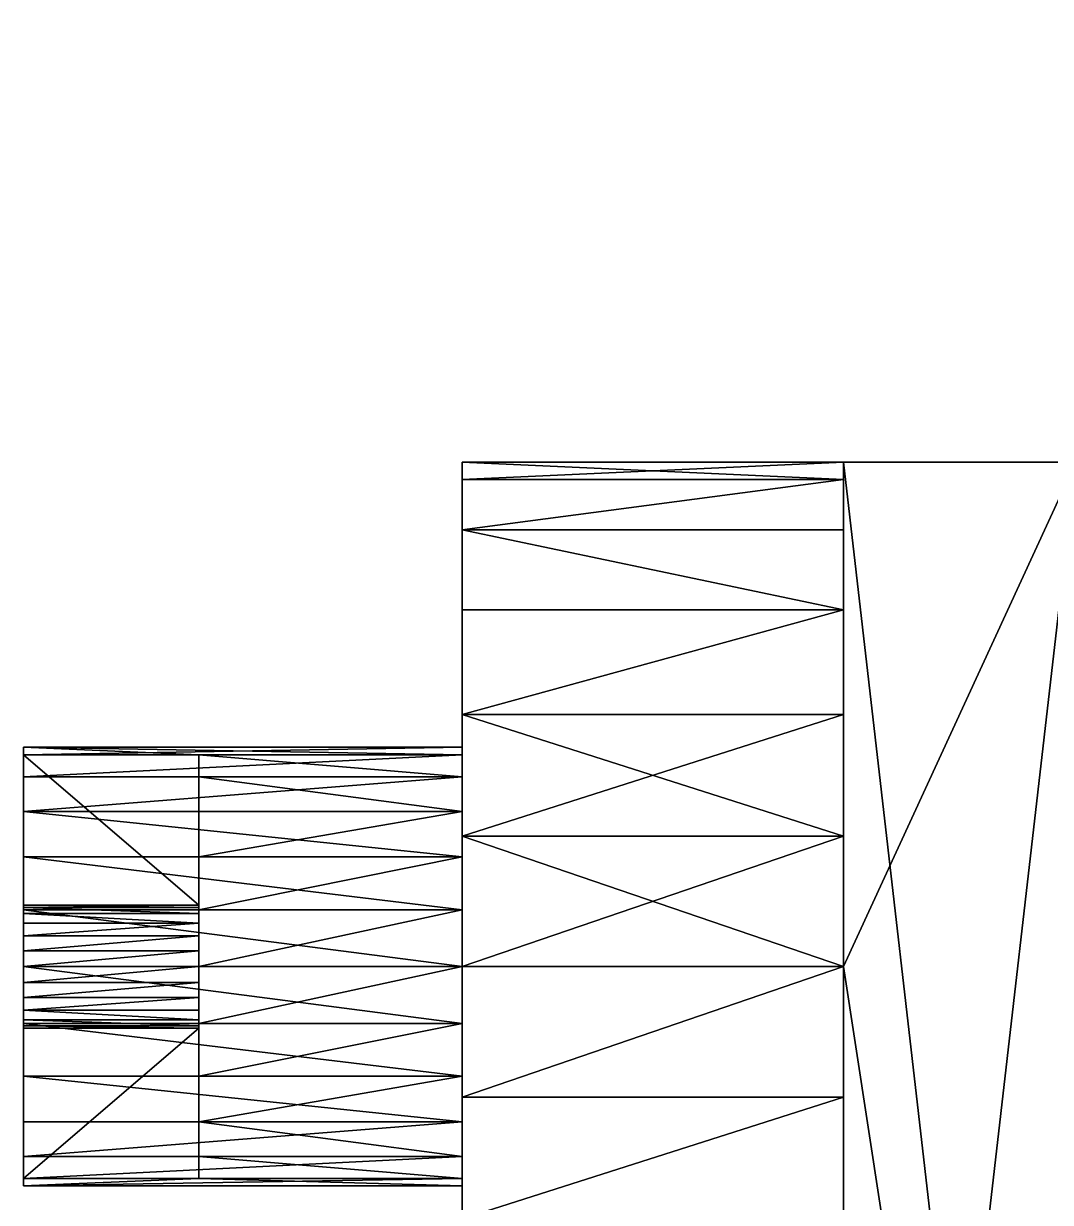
# Model space of a CAD drawing. Extents: x -57 to 38, y -43 to 121.
# Drawn here: x -9.85 to 1.86, y 106.09 to 119.52 of the extents above; entities that cross this region are included whole.
import ezdxf

# ---------------------------------------------------------------- set-up
doc = ezdxf.new("R2010")
doc.units = 0
doc.header["$LTSCALE"] = 25.4
doc.layers.get('0').update_dxf_attribs({"color": 13, "linetype": 'CONTINUOUS'})

# ---------------------------------------------------------------- blocks, each defined once
blk = doc.blocks.new('GROUP_30')
at = {"color": 0}
for p, q in [((2.5, 5, 5), (3.147, 4.915, 5)), ((2.5, 5), (2.5, 5, 5)), ((2.5, 5), (2.5, 5, 5)), ((2.5, 5, 5), (3.147, 4.915, 5)), ((1.853, 4.915), (1.853, 4.915, 5)), ((1.853, 4.915), (1.853, 4.915, 5)), ((3.147, 4.915, 5), (18.5, 3.2, 5)), ((3.147, 4.915, 3), (18.5, 3.2, 3)), ((3.147, 4.915, 3), (3.147, 4.915, 5)), ((3.147, 4.915, 3), (18.5, 3.2, 3)), ((3.147, 4.915, 3), (3.75, 4.665, 3)), ((3.147, 4.915, 5), (18.5, 3.2, 5)), ((3.147, 4.915, 3), (3.147, 4.915, 5)), ((3.147, 4.915), (3.147, 4.915, 3)), ((3.147, 4.915), (3.147, 4.915, 3)), ((3.147, 4.915, 3), (3.75, 4.665, 3)), ((1.25, 4.665), (1.25, 4.665, 5)), ((1.25, 4.665), (1.25, 4.665, 5)), ((3.75, 4.665, 3), (4.268, 4.268, 3)), ((3.75, 4.665), (3.75, 4.665, 3)), ((3.75, 4.665), (3.75, 4.665, 3)), ((3.75, 4.665, 3), (4.268, 4.268, 3)), ((0.732, 4.268), (0.732, 4.268, 5)), ((0.732, 4.268), (0.732, 4.268, 5)), ((4.268, 4.268, 3.5), (4.268, 4.268, 3)), ((4.268, 4.268, 5), (4.268, 4.268, 3.5)), ((4.268, 4.268), (4.268, 4.268, 3)), ((4.268, 4.268), (4.268, 4.268, 3)), ((0.335, 3.75), (0.335, 3.75, 5)), ((0.335, 3.75), (0.335, 3.75, 5)), ((4.665, 3.75), (4.665, 3.75, 3)), ((4.665, 3.75), (4.665, 3.75, 3)), ((0.085, 3.147), (0.085, 3.147, 5)), ((0.085, 3.147), (0.085, 3.147, 5)), ((4.915, 3.147), (4.915, 3.147, 3)), ((4.915, 3.147), (4.915, 3.147, 3)), ((18.5, 3.2, 5), (18.5, 3.2, 3)), ((18.5, 3.2, 5), (18.5, 3.2, 3)), ((18.681, 3.176, 5), (18.681, 3.176, 3)), ((18.681, 3.176, 5), (18.681, 3.176, 3)), ((18.85, 3.106, 5), (18.85, 3.106, 3)), ((18.85, 3.106, 5), (18.85, 3.106, 3)), ((18.995, 2.995, 5), (18.995, 2.995, 3)), ((18.995, 2.995, 5), (18.995, 2.995, 3)), ((19.106, 2.85, 5), (19.106, 2.85, 3)), ((19.106, 2.85, 5), (19.106, 2.85, 3)), ((17.814, 2.607, 3), (17.814, 2.393, 3)), ((18.5, 2.5, 3), (17.814, 2.607, 3)), ((18.5, 2.5, 3), (17.814, 2.607, 3)), ((17.814, 2.607, 3), (17.814, 2.393, 3)), ((19.176, 2.681, 5), (19.176, 2.681, 3)), ((19.176, 2.681, 5), (19.176, 2.681, 3)), ((0, 2.5), (0, 2.5, 5)), ((0, 2.5), (0, 2.5, 5)), ((5, 2.5, 3), (4.915, 1.853, 3)), ((5, 2.5, 3), (4.915, 1.853, 3)), ((5, 2.5), (5, 2.5, 3)), ((5, 2.5), (5, 2.5, 3)), ((17.814, 2.393, 3), (18.5, 2.5, 3)), ((17.814, 2.393, 3), (18.5, 2.5, 3)), ((19.2, 2.5, 5), (19.2, 2.5, 3)), ((19.2, 2.5, 5), (19.2, 2.5, 3)), ((17.894, 2.15, 3), (17.814, 2.393, 3)), ((17.894, 2.15, 3), (17.814, 2.393, 3)), ((19.176, 2.319, 5), (19.176, 2.319, 3)), ((19.176, 2.319, 5), (19.176, 2.319, 3)), ((18.15, 1.894, 3), (17.894, 2.15, 3)), ((18.15, 1.894, 3), (17.894, 2.15, 3)), ((19.106, 2.15, 5), (19.106, 2.15, 3)), ((19.106, 2.15, 5), (19.106, 2.15, 3)), ((18.5, 1.8, 3), (18.15, 1.894, 3)), ((18.5, 1.8, 3), (18.15, 1.894, 3)), ((18.85, 1.894, 5), (18.85, 1.894, 3)), ((18.85, 1.894, 5), (18.85, 1.894, 3)), ((18.995, 2.005, 5), (18.995, 2.005, 3)), ((18.995, 2.005, 5), (18.995, 2.005, 3)), ((0.085, 1.853), (0.085, 1.853, 5)), ((0.085, 1.853), (0.085, 1.853, 5)), ((3.147, 0.085, 5), (18.5, 1.8, 5)), ((3.147, 0.085, 3), (18.5, 1.8, 3)), ((3.147, 0.085, 3), (18.5, 1.8, 3)), ((3.147, 0.085, 5), (18.5, 1.8, 5)), ((4.915, 1.853, 3), (4.665, 1.25, 3)), ((4.915, 1.853, 3), (4.665, 1.25, 3)), ((4.915, 1.853), (4.915, 1.853, 3)), ((4.915, 1.853), (4.915, 1.853, 3)), ((18.5, 1.8, 5), (18.5, 1.8, 3)), ((18.5, 1.8, 5), (18.5, 1.8, 3)), ((18.681, 1.824, 5), (18.681, 1.824, 3)), ((18.681, 1.824, 5), (18.681, 1.824, 3)), ((0.335, 1.25), (0.335, 1.25, 5)), ((0.335, 1.25), (0.335, 1.25, 5)), ((4.665, 1.25, 3), (4.268, 0.732, 3)), ((4.665, 1.25, 3), (4.268, 0.732, 3)), ((4.665, 1.25), (4.665, 1.25, 3)), ((4.665, 1.25), (4.665, 1.25, 3)), ((0.732, 0.732), (0.732, 0.732, 5)), ((0.732, 0.732), (0.732, 0.732, 5)), ((4.268, 0.732, 3), (3.75, 0.335, 3)), ((4.268, 0.732, 3), (3.75, 0.335, 3)), ((4.268, 0.732), (4.268, 0.732, 3)), ((4.268, 0.732), (4.268, 0.732, 3)), ((1.25, 0.335), (1.25, 0.335, 5)), ((1.25, 0.335), (1.25, 0.335, 5)), ((3.75, 0.335, 3), (3.147, 0.085, 3)), ((3.75, 0.335, 3), (3.147, 0.085, 3)), ((3.75, 0.335), (3.75, 0.335, 3)), ((3.75, 0.335), (3.75, 0.335, 3)), ((1.853, 0.085), (1.853, 0.085, 5)), ((1.853, 0.085), (1.853, 0.085, 5)), ((2.5, 0, 5), (3.147, 0.085, 5)), ((2.5, 0, 5), (3.147, 0.085, 5)), ((2.5, 0), (2.5, 0, 5)), ((2.5, 0), (2.5, 0, 5)), ((3.147, 0.085, 3), (3.147, 0.085, 5)), ((3.147, 0.085), (3.147, 0.085, 3)), ((3.147, 0.085), (3.147, 0.085, 3)), ((3.147, 0.085, 3), (3.147, 0.085, 5))]:
    blk.add_line(p, q, dxfattribs=at)
at = {"color": 0, "extrusion": (-3.53067e-31, 0, -1)}
blk.add_circle((-2.5, 2.5), 2.5, dxfattribs=at)
blk.add_circle((-2.5, 2.5), 2.5, dxfattribs=at)
blk.add_circle((-2.5, 2.5), 2.5, dxfattribs=at)
blk.add_circle((-2.5, 2.5), 2.5, dxfattribs=at)
blk.add_circle((-2.5, 2.5), 2.5, dxfattribs=at)
blk.add_circle((-2.5, 2.5), 2.5, dxfattribs=at)
blk.add_circle((-2.5, 2.5), 2.5, dxfattribs=at)
blk.add_circle((-2.5, 2.5), 2.5, dxfattribs=at)
blk.add_circle((-2.5, 2.5), 2.5, dxfattribs=at)
blk.add_circle((-2.5, 2.5), 2.5, dxfattribs=at)
blk.add_circle((-2.5, 2.5), 2.5, dxfattribs=at)
blk.add_circle((-2.5, 2.5), 2.5, dxfattribs=at)
blk.add_circle((-2.5, 2.5), 2.5, dxfattribs=at)
blk.add_circle((-2.5, 2.5), 2.5, dxfattribs=at)
blk.add_circle((-2.5, 2.5), 2.5, dxfattribs=at)
blk.add_circle((-2.5, 2.5), 2.5, dxfattribs=at)
blk.add_circle((-2.5, 2.5), 2.5, dxfattribs=at)
blk.add_circle((-2.5, 2.5), 2.5, dxfattribs=at)
blk.add_circle((-2.5, 2.5), 2.5, dxfattribs=at)
blk.add_circle((-2.5, 2.5), 2.5, dxfattribs=at)
blk.add_circle((-2.5, 2.5), 2.5, dxfattribs=at)
blk.add_circle((-2.5, 2.5), 2.5, dxfattribs=at)
blk.add_circle((-2.5, 2.5), 2.5, dxfattribs=at)
blk.add_circle((-2.5, 2.5), 2.5, dxfattribs=at)
for centre, radius, start, end in [((-2.5, 2.5, -5), 2.5, 270, 90), ((-2.5, 2.5, -5), 2.5, 270, 90), ((-2.5, 2.5, -5), 2.5, 270, 90), ((-2.5, 2.5, -5), 2.5, 270, 90), ((-2.5, 2.5, -5), 2.5, 270, 90), ((-2.5, 2.5, -5), 2.5, 270, 90), ((-2.5, 2.5, -5), 2.5, 270, 90), ((-2.5, 2.5, -5), 2.5, 270, 90), ((-2.5, 2.5, -5), 2.5, 270, 90), ((-2.5, 2.5, -5), 2.5, 270, 90), ((-2.5, 2.5, -5), 2.5, 270, 90), ((-2.5, 2.5, -5), 2.5, 270, 90), ((-18.5, 2.5, -5), 0.7, 90, 270), ((-18.5, 2.5, -3), 0.7, 90, 270), ((-18.5, 2.5, -5), 0.7, 90, 270), ((-18.5, 2.5, -3), 0.7, 90, 270), ((-18.5, 2.5, -5), 0.7, 90, 270), ((-18.5, 2.5, -3), 0.7, 90, 270), ((-18.5, 2.5, -5), 0.7, 90, 270), ((-18.5, 2.5, -3), 0.7, 90, 270), ((-18.5, 2.5, -5), 0.7, 90, 270), ((-18.5, 2.5, -3), 0.7, 90, 270), ((-18.5, 2.5, -5), 0.7, 90, 270), ((-18.5, 2.5, -3), 0.7, 90, 270), ((-18.5, 2.5, -3), 0.7, 90, 270), ((-18.5, 2.5, -5), 0.7, 90, 270), ((-18.5, 2.5, -3), 0.7, 90, 270), ((-18.5, 2.5, -5), 0.7, 90, 270), ((-18.5, 2.5, -3), 0.7, 90, 270), ((-18.5, 2.5, -5), 0.7, 90, 270), ((-18.5, 2.5, -3), 0.7, 90, 270), ((-18.5, 2.5, -5), 0.7, 90, 270), ((-18.5, 2.5, -3), 0.7, 90, 270), ((-18.5, 2.5, -5), 0.7, 90, 270), ((-18.5, 2.5, -3), 0.7, 90, 270), ((-18.5, 2.5, -5), 0.7, 90, 270), ((-18.5, 2.5, -3), 0.7, 90, 270)]:
    blk.add_arc(centre, radius, start, end, dxfattribs=at)
at = {"color": 7, "extrusion": (-3.53067e-31, 0, -1)}
for centre, radius, start, end in [((-2.5, 2.5, -5), 2.5, 270, 90), ((-18.5, 2.5, -5), 0.7, 90, 270)]:
    blk.add_arc(centre, radius, start, end, dxfattribs=at)
at = {"color": 0, "extrusion": (-5.33998e-30, 5.33998e-30, -1)}
blk.add_arc((-2.5, 2.5, -3), 2.5, 135, 180, dxfattribs=at)
blk.add_arc((-2.5, 2.5, -3), 2.5, 135, 180, dxfattribs=at)
blk.add_arc((-2.5, 2.5, -3), 2.5, 135, 180, dxfattribs=at)
blk.add_arc((-2.5, 2.5, -3), 2.5, 135, 180, dxfattribs=at)
at = {"color": 7}
mesh = blk.add_polyface(dxfattribs=at)
corners = [(0.085, 1.853, 5), (0.085, 3.147, 5), (0, 2.5, 5), (0.335, 1.25, 5), (0.335, 3.75, 5), (0.732, 0.732, 5), (0.732, 4.268, 5), (1.25, 0.335, 5), (1.25, 4.665, 5), (1.853, 0.085, 5), (1.853, 4.915, 5), (2.5, 5, 5), (2.5, 0, 5), (3.147, 0.085, 5), (3.147, 4.915, 5), (18.5, 1.8, 5), (18.5, 3.2, 5), (18.681, 1.824, 5), (18.681, 3.176, 5), (18.85, 1.894, 5), (18.85, 3.106, 5), (18.995, 2.995, 5), (18.995, 2.005, 5), (19.106, 2.15, 5), (19.106, 2.85, 5), (19.176, 2.319, 5), (19.176, 2.681, 5), (19.2, 2.5, 5)]
mesh.append_faces([[corners[k] for k in face] for face in [(0, 1, 2), (26, 25, 27)]], dxfattribs={"vtx0": -1, "color": 7})
mesh.append_faces([[corners[k] for k in face] for face in [(1, 3, 4), (4, 5, 6), (6, 7, 8), (8, 9, 10), (10, 9, 11), (11, 13, 14), (14, 15, 16), (16, 17, 18), (18, 19, 20), (20, 19, 21), (21, 23, 24), (24, 25, 26)]], dxfattribs={"vtx0": -1, "vtx1": -1, "color": 7})
mesh.append_faces([[corners[k] for k in face] for face in [(1, 0, 3), (4, 3, 5), (6, 5, 7), (8, 7, 9), (11, 9, 12), (11, 12, 13), (14, 13, 15), (16, 15, 17), (18, 17, 19), (21, 19, 22), (21, 22, 23), (24, 23, 25)]], dxfattribs={"vtx0": -1, "vtx2": -1, "color": 7})
at = {"color": 0}
mesh = blk.add_polyface(dxfattribs=at)
corners = [(1.853, 4.915, 5), (2.5, 5), (1.853, 4.915), (2.5, 5, 5)]
mesh.append_faces([[corners[k] for k in face] for face in [(0, 1, 2), (1, 0, 3)]], dxfattribs={"vtx0": -1, "color": 0})
mesh = blk.add_polyface(dxfattribs=at)
corners = [(2.5, 5, 5), (3.147, 4.915), (2.5, 5), (3.147, 4.915, 3), (3.147, 4.915, 5)]
mesh.append_faces([[corners[k] for k in face] for face in [(0, 1, 2), (3, 0, 4)]], dxfattribs={"vtx0": -1, "color": 0})
mesh.append_faces([[corners[k] for k in face] for face in [(1, 0, 3)]], dxfattribs={"vtx0": -1, "vtx1": -1, "color": 0})
mesh = blk.add_polyface(dxfattribs=at)
corners = [(1.25, 4.665, 5), (1.853, 4.915), (1.25, 4.665), (1.853, 4.915, 5)]
mesh.append_faces([[corners[k] for k in face] for face in [(0, 1, 2), (1, 0, 3)]], dxfattribs={"vtx0": -1, "color": 0})
mesh = blk.add_polyface(dxfattribs=at)
corners = [(3.147, 4.915, 5), (18.5, 3.2, 3), (3.147, 4.915, 3), (18.5, 3.2, 5)]
mesh.append_faces([[corners[k] for k in face] for face in [(0, 1, 2), (1, 0, 3)]], dxfattribs={"vtx0": -1, "color": 0})
mesh = blk.add_polyface(dxfattribs=at)
corners = [(3.75, 0.335, 3), (18.5, 1.8, 3), (3.147, 0.085, 3), (4.268, 0.732, 3), (4.665, 1.25, 3), (4.915, 1.853, 3), (5, 2.5, 3), (18.15, 1.894, 3), (17.894, 2.15, 3), (17.814, 2.393, 3), (17.814, 2.607, 3), (18.5, 2.5, 3), (18.5, 3.2, 3), (3.75, 4.665, 3), (3.147, 4.915, 3), (4.268, 4.268, 3), (4.665, 3.75, 3), (4.915, 3.147, 3), (18.681, 3.176, 3), (18.681, 1.824, 3), (18.85, 3.106, 3), (18.85, 1.894, 3), (18.995, 2.995, 3), (18.995, 2.005, 3), (19.106, 2.85, 3), (19.106, 2.15, 3), (19.176, 2.681, 3), (19.176, 2.319, 3), (19.2, 2.5, 3)]
mesh.append_faces([[corners[k] for k in face] for face in [(0, 1, 2), (12, 13, 14), (27, 26, 28)]], dxfattribs={"vtx0": -1, "color": 0})
mesh.append_faces([[corners[k] for k in face] for face in [(9, 6, 10), (11, 8, 9), (13, 12, 15), (15, 12, 16), (16, 12, 17), (17, 12, 6), (10, 12, 11), (1, 18, 19), (19, 20, 21), (21, 22, 23), (23, 24, 25), (25, 26, 27)]], dxfattribs={"vtx0": -1, "vtx1": -1, "color": 0})
mesh.append_faces([[corners[k] for k in face] for face in [(1, 6, 7), (7, 6, 8), (8, 6, 9), (8, 11, 7), (7, 11, 1), (6, 12, 10), (11, 18, 1)]], dxfattribs={"vtx0": -1, "vtx1": -1, "vtx2": -1, "color": 0})
mesh.append_faces([[corners[k] for k in face] for face in [(1, 0, 3), (1, 3, 4), (1, 4, 5), (1, 5, 6), (11, 12, 18), (19, 18, 20), (21, 20, 22), (23, 22, 24), (25, 24, 26)]], dxfattribs={"vtx0": -1, "vtx2": -1, "color": 0})
mesh = blk.add_polyface(dxfattribs=at)
corners = [(3.147, 4.915, 3), (3.75, 4.665), (3.147, 4.915), (3.75, 4.665, 3)]
mesh.append_faces([[corners[k] for k in face] for face in [(0, 1, 2), (1, 0, 3)]], dxfattribs={"vtx0": -1, "color": 0})
mesh = blk.add_polyface(dxfattribs=at)
corners = [(0.732, 4.268, 5), (1.25, 4.665), (0.732, 4.268), (1.25, 4.665, 5)]
mesh.append_faces([[corners[k] for k in face] for face in [(0, 1, 2), (1, 0, 3)]], dxfattribs={"vtx0": -1, "color": 0})
mesh = blk.add_polyface(dxfattribs=at)
corners = [(3.75, 4.665, 3), (4.268, 4.268), (3.75, 4.665), (4.268, 4.268, 3)]
mesh.append_faces([[corners[k] for k in face] for face in [(0, 1, 2), (1, 0, 3)]], dxfattribs={"vtx0": -1, "color": 0})
mesh = blk.add_polyface(dxfattribs=at)
corners = [(0.732, 4.268, 5), (0.335, 3.75), (0.335, 3.75, 5), (0.732, 4.268)]
mesh.append_faces([[corners[k] for k in face] for face in [(0, 1, 2), (1, 0, 3)]], dxfattribs={"vtx0": -1, "color": 0})
mesh = blk.add_polyface(dxfattribs=at)
corners = [(4.268, 4.268), (4.665, 3.75, 3), (4.665, 3.75), (4.268, 4.268, 3)]
mesh.append_faces([[corners[k] for k in face] for face in [(0, 1, 2), (1, 0, 3)]], dxfattribs={"vtx0": -1, "color": 0})
mesh = blk.add_polyface(dxfattribs=at)
corners = [(0.335, 3.75, 5), (0.085, 3.147), (0.085, 3.147, 5), (0.335, 3.75)]
mesh.append_faces([[corners[k] for k in face] for face in [(0, 1, 2), (1, 0, 3)]], dxfattribs={"vtx0": -1, "color": 0})
mesh = blk.add_polyface(dxfattribs=at)
corners = [(4.665, 3.75), (4.915, 3.147, 3), (4.915, 3.147), (4.665, 3.75, 3)]
mesh.append_faces([[corners[k] for k in face] for face in [(0, 1, 2), (1, 0, 3)]], dxfattribs={"vtx0": -1, "color": 0})
mesh = blk.add_polyface(dxfattribs=at)
corners = [(0.085, 3.147, 5), (0, 2.5), (0, 2.5, 5), (0.085, 3.147)]
mesh.append_faces([[corners[k] for k in face] for face in [(0, 1, 2), (1, 0, 3)]], dxfattribs={"vtx0": -1, "color": 0})
mesh = blk.add_polyface(dxfattribs=at)
corners = [(4.915, 3.147), (5, 2.5, 3), (5, 2.5), (4.915, 3.147, 3)]
mesh.append_faces([[corners[k] for k in face] for face in [(0, 1, 2), (1, 0, 3)]], dxfattribs={"vtx0": -1, "color": 0})
mesh = blk.add_polyface(dxfattribs=at)
corners = [(18.5, 3.2, 5), (18.681, 3.176, 3), (18.5, 3.2, 3), (18.681, 3.176, 5)]
mesh.append_faces([[corners[k] for k in face] for face in [(0, 1, 2), (1, 0, 3)]], dxfattribs={"vtx0": -1, "color": 0})
mesh = blk.add_polyface(dxfattribs=at)
corners = [(18.681, 3.176, 5), (18.85, 3.106, 3), (18.681, 3.176, 3), (18.85, 3.106, 5)]
mesh.append_faces([[corners[k] for k in face] for face in [(0, 1, 2), (1, 0, 3)]], dxfattribs={"vtx0": -1, "color": 0})
mesh = blk.add_polyface(dxfattribs=at)
corners = [(18.85, 3.106, 5), (18.995, 2.995, 3), (18.85, 3.106, 3), (18.995, 2.995, 5)]
mesh.append_faces([[corners[k] for k in face] for face in [(0, 1, 2), (1, 0, 3)]], dxfattribs={"vtx0": -1, "color": 0})
mesh = blk.add_polyface(dxfattribs=at)
corners = [(18.995, 2.995, 3), (19.106, 2.85, 5), (19.106, 2.85, 3), (18.995, 2.995, 5)]
mesh.append_faces([[corners[k] for k in face] for face in [(0, 1, 2), (1, 0, 3)]], dxfattribs={"vtx0": -1, "color": 0})
mesh = blk.add_polyface(dxfattribs=at)
corners = [(19.106, 2.85, 3), (19.176, 2.681, 5), (19.176, 2.681, 3), (19.106, 2.85, 5)]
mesh.append_faces([[corners[k] for k in face] for face in [(0, 1, 2), (1, 0, 3)]], dxfattribs={"vtx0": -1, "color": 0})
mesh = blk.add_polyface(dxfattribs=at)
corners = [(18.5, 2.5, 3), (17.814, 2.393, 3), (17.814, 2.607, 3)]
mesh.append_faces([[corners[k] for k in face] for face in [(0, 1, 2)]], dxfattribs={"color": 0})
mesh = blk.add_polyface(dxfattribs=at)
corners = [(19.176, 2.681, 3), (19.2, 2.5, 5), (19.2, 2.5, 3), (19.176, 2.681, 5)]
mesh.append_faces([[corners[k] for k in face] for face in [(0, 1, 2), (1, 0, 3)]], dxfattribs={"vtx0": -1, "color": 0})
mesh = blk.add_polyface(dxfattribs=at)
corners = [(0, 2.5, 5), (0.085, 1.853), (0.085, 1.853, 5), (0, 2.5)]
mesh.append_faces([[corners[k] for k in face] for face in [(0, 1, 2), (1, 0, 3)]], dxfattribs={"vtx0": -1, "color": 0})
mesh = blk.add_polyface(dxfattribs=at)
corners = [(5, 2.5), (4.915, 1.853, 3), (4.915, 1.853), (5, 2.5, 3)]
mesh.append_faces([[corners[k] for k in face] for face in [(0, 1, 2), (1, 0, 3)]], dxfattribs={"vtx0": -1, "color": 0})
mesh = blk.add_polyface(dxfattribs=at)
corners = [(19.2, 2.5, 3), (19.176, 2.319, 5), (19.176, 2.319, 3), (19.2, 2.5, 5)]
mesh.append_faces([[corners[k] for k in face] for face in [(0, 1, 2), (1, 0, 3)]], dxfattribs={"vtx0": -1, "color": 0})
mesh = blk.add_polyface(dxfattribs=at)
corners = [(19.176, 2.319, 3), (19.106, 2.15, 5), (19.106, 2.15, 3), (19.176, 2.319, 5)]
mesh.append_faces([[corners[k] for k in face] for face in [(0, 1, 2), (1, 0, 3)]], dxfattribs={"vtx0": -1, "color": 0})
mesh = blk.add_polyface(dxfattribs=at)
corners = [(19.106, 2.15, 3), (18.995, 2.005, 5), (18.995, 2.005, 3), (19.106, 2.15, 5)]
mesh.append_faces([[corners[k] for k in face] for face in [(0, 1, 2), (1, 0, 3)]], dxfattribs={"vtx0": -1, "color": 0})
mesh = blk.add_polyface(dxfattribs=at)
corners = [(18.85, 1.894, 5), (18.681, 1.824, 3), (18.85, 1.894, 3), (18.681, 1.824, 5)]
mesh.append_faces([[corners[k] for k in face] for face in [(0, 1, 2), (1, 0, 3)]], dxfattribs={"vtx0": -1, "color": 0})
mesh = blk.add_polyface(dxfattribs=at)
corners = [(18.995, 2.005, 5), (18.85, 1.894, 3), (18.995, 2.005, 3), (18.85, 1.894, 5)]
mesh.append_faces([[corners[k] for k in face] for face in [(0, 1, 2), (1, 0, 3)]], dxfattribs={"vtx0": -1, "color": 0})
mesh = blk.add_polyface(dxfattribs=at)
corners = [(0.085, 1.853, 5), (0.335, 1.25), (0.335, 1.25, 5), (0.085, 1.853)]
mesh.append_faces([[corners[k] for k in face] for face in [(0, 1, 2), (1, 0, 3)]], dxfattribs={"vtx0": -1, "color": 0})
mesh = blk.add_polyface(dxfattribs=at)
corners = [(18.5, 1.8, 3), (3.147, 0.085, 5), (3.147, 0.085, 3), (18.5, 1.8, 5)]
mesh.append_faces([[corners[k] for k in face] for face in [(0, 1, 2), (1, 0, 3)]], dxfattribs={"vtx0": -1, "color": 0})
mesh = blk.add_polyface(dxfattribs=at)
corners = [(4.915, 1.853), (4.665, 1.25, 3), (4.665, 1.25), (4.915, 1.853, 3)]
mesh.append_faces([[corners[k] for k in face] for face in [(0, 1, 2), (1, 0, 3)]], dxfattribs={"vtx0": -1, "color": 0})
mesh = blk.add_polyface(dxfattribs=at)
corners = [(18.681, 1.824, 5), (18.5, 1.8, 3), (18.681, 1.824, 3), (18.5, 1.8, 5)]
mesh.append_faces([[corners[k] for k in face] for face in [(0, 1, 2), (1, 0, 3)]], dxfattribs={"vtx0": -1, "color": 0})
mesh = blk.add_polyface(dxfattribs=at)
corners = [(0.335, 1.25, 5), (0.732, 0.732), (0.732, 0.732, 5), (0.335, 1.25)]
mesh.append_faces([[corners[k] for k in face] for face in [(0, 1, 2), (1, 0, 3)]], dxfattribs={"vtx0": -1, "color": 0})
mesh = blk.add_polyface(dxfattribs=at)
corners = [(4.665, 1.25), (4.268, 0.732, 3), (4.268, 0.732), (4.665, 1.25, 3)]
mesh.append_faces([[corners[k] for k in face] for face in [(0, 1, 2), (1, 0, 3)]], dxfattribs={"vtx0": -1, "color": 0})
mesh = blk.add_polyface(dxfattribs=at)
corners = [(1.25, 0.335, 5), (0.732, 0.732), (1.25, 0.335), (0.732, 0.732, 5)]
mesh.append_faces([[corners[k] for k in face] for face in [(0, 1, 2), (1, 0, 3)]], dxfattribs={"vtx0": -1, "color": 0})
mesh = blk.add_polyface(dxfattribs=at)
corners = [(4.268, 0.732, 3), (3.75, 0.335), (4.268, 0.732), (3.75, 0.335, 3)]
mesh.append_faces([[corners[k] for k in face] for face in [(0, 1, 2), (1, 0, 3)]], dxfattribs={"vtx0": -1, "color": 0})
mesh = blk.add_polyface(dxfattribs=at)
corners = [(1.853, 0.085, 5), (1.25, 0.335), (1.853, 0.085), (1.25, 0.335, 5)]
mesh.append_faces([[corners[k] for k in face] for face in [(0, 1, 2), (1, 0, 3)]], dxfattribs={"vtx0": -1, "color": 0})
mesh = blk.add_polyface(dxfattribs=at)
corners = [(3.75, 0.335, 3), (3.147, 0.085), (3.75, 0.335), (3.147, 0.085, 3)]
mesh.append_faces([[corners[k] for k in face] for face in [(0, 1, 2), (1, 0, 3)]], dxfattribs={"vtx0": -1, "color": 0})
mesh = blk.add_polyface(dxfattribs=at)
corners = [(2.5, 0, 5), (1.853, 0.085), (2.5, 0), (1.853, 0.085, 5)]
mesh.append_faces([[corners[k] for k in face] for face in [(0, 1, 2), (1, 0, 3)]], dxfattribs={"vtx0": -1, "color": 0})
mesh = blk.add_polyface(dxfattribs=at)
corners = [(3.147, 0.085, 3), (2.5, 0), (3.147, 0.085), (2.5, 0, 5), (3.147, 0.085, 5)]
mesh.append_faces([[corners[k] for k in face] for face in [(0, 1, 2), (3, 0, 4)]], dxfattribs={"vtx0": -1, "color": 0})
mesh.append_faces([[corners[k] for k in face] for face in [(1, 0, 3)]], dxfattribs={"vtx0": -1, "vtx1": -1, "color": 0})

msp = doc.modelspace()

# ---------------------------------------------------------------- linework, layer by layer
at = {"color": 0}
for p, q in [((-4.847, 114.525, -16.25), (-0.497, 114.525, -16.25)), ((-4.847, 114.525, -16.25), (-0.497, 114.525, -16.25)), ((2.153, 114.525, -10.5), (-0.497, 114.525, -10.5)), ((-0.497, 114.525, -10.5), (-0.497, 108.775, -10.5)), ((-0.497, 114.525, -22), (2.153, 114.525, -22)), ((-0.497, 114.525, -22), (-0.497, 108.775, -22)), ((-0.497, 114.525, -22), (-0.497, 108.775, -22)), ((-0.497, 114.525, -16.25), (-0.497, 114.525, -22)), ((2.153, 114.525, -10.5), (-0.497, 114.525, -10.5)), ((-0.497, 114.525, -22), (2.153, 114.525, -22)), ((-0.497, 114.525, -16.25), (-0.497, 114.525, -22)), ((-0.497, 114.525, -10.5), (-0.497, 114.525, -16.25)), ((-0.497, 114.525, -10.5), (-0.497, 108.775, -10.5)), ((-0.497, 114.525, -10.5), (-0.497, 114.525, -16.25)), ((-4.847, 114.329, -17.738), (-0.497, 114.329, -17.738)), ((-4.847, 114.329, -17.738), (-0.497, 114.329, -17.738)), ((-4.847, 114.329, -14.762), (-0.497, 114.329, -14.762)), ((-4.847, 114.329, -14.762), (-0.497, 114.329, -14.762)), ((-4.847, 113.755, -19.125), (-0.497, 113.755, -19.125)), ((-4.847, 113.755, -19.125), (-0.497, 113.755, -19.125)), ((-4.847, 113.755, -13.375), (-0.497, 113.755, -13.375)), ((-4.847, 113.755, -13.375), (-0.497, 113.755, -13.375)), ((-4.847, 112.841, -20.316), (-0.497, 112.841, -20.316)), ((-4.847, 112.841, -20.316), (-0.497, 112.841, -20.316)), ((-4.847, 112.841, -12.184), (-0.497, 112.841, -12.184)), ((-4.847, 112.841, -12.184), (-0.497, 112.841, -12.184)), ((-4.847, 111.65, -21.23), (-0.497, 111.65, -21.23)), ((-4.847, 111.65, -21.23), (-0.497, 111.65, -21.23)), ((-4.847, 111.65, -11.27), (-0.497, 111.65, -11.27)), ((-4.847, 111.65, -11.27), (-0.497, 111.65, -11.27)), ((-4.847, 110.263, -21.804), (-0.497, 110.263, -21.804)), ((-4.847, 110.263, -21.804), (-0.497, 110.263, -21.804)), ((-4.847, 110.263, -10.696), (-0.497, 110.263, -10.696)), ((-4.847, 110.263, -10.696), (-0.497, 110.263, -10.696)), ((-4.847, 108.775, -10.5), (-0.497, 108.775, -10.5)), ((-4.847, 108.775, -22), (-0.497, 108.775, -22)), ((-4.847, 108.775, -22), (-0.497, 108.775, -22)), ((-4.847, 108.775, -10.5), (-0.497, 108.775, -10.5)), ((-0.497, 108.775, -10.5), (-0.497, 91.525, -10.5)), ((-0.497, 108.775, -22), (-0.497, 91.525, -22)), ((-0.497, 108.775, -22), (-0.497, 91.525, -22)), ((-0.497, 108.775, -10.5), (-0.497, 91.525, -10.5)), ((-4.847, 107.287, -10.696), (-0.497, 107.287, -10.696)), ((-4.847, 107.287, -21.804), (-0.497, 107.287, -21.804)), ((-4.847, 107.287, -21.804), (-0.497, 107.287, -21.804)), ((-4.847, 107.287, -10.696), (-0.497, 107.287, -10.696))]:
    msp.add_line(p, q, dxfattribs=at)
at = {"color": 250, "extrusion": (1, 0, 0)}
for centre, start, end in [((108.775, -16.25, -4.847), 205.9526, 360), ((108.775, -16.25, -4.847), 205.9526, 360), ((108.775, -16.25, -4.847), 205.9526, 360), ((108.775, -16.25, -4.847), 205.9526, 360), ((108.775, -16.25, -4.847), 360, 153.81), ((108.775, -16.25, -4.847), 205.9526, 360), ((108.775, -16.25, -4.847), 205.9526, 360), ((108.775, -16.25, -4.847), 205.9526, 360), ((108.775, -16.25, -4.847), 205.9526, 360), ((108.775, -16.25, -4.847), 205.9526, 360), ((108.775, -16.25, -4.847), 360, 153.81), ((108.775, -16.25, -4.847), 205.9526, 360), ((108.775, -16.25, -4.847), 360, 153.81), ((108.775, -16.25, -4.847), 360, 153.81), ((108.775, -16.25, -4.847), 205.9526, 360), ((108.775, -16.25, -4.847), 360, 153.81), ((108.775, -16.25, -4.847), 360, 153.81), ((108.775, -16.25, -4.847), 360, 153.81), ((108.775, -16.25, -4.847), 360, 153.81), ((108.775, -16.25, -4.847), 205.9526, 360), ((108.775, -16.25, -4.847), 360, 153.81), ((108.775, -16.25, -4.847), 360, 153.81), ((108.775, -16.25, -4.847), 360, 153.81), ((108.775, -16.25, -4.847), 360, 153.81), ((108.775, -16.25, -4.847), 360, 153.81), ((108.775, -16.25, -0.497), 270, 360), ((108.775, -16.25, -0.497), 270, 360), ((108.775, -16.25, -0.497), 270, 360), ((108.775, -16.25, -0.497), 270, 360), ((108.775, -16.25, -0.497), 270, 360), ((108.775, -16.25, -0.497), 270, 360), ((108.775, -16.25, -0.497), 360, 90), ((108.775, -16.25, -0.497), 270, 360), ((108.775, -16.25, -0.497), 360, 90), ((108.775, -16.25, -0.497), 360, 90), ((108.775, -16.25, -0.497), 360, 90), ((108.775, -16.25, -0.497), 360, 90), ((108.775, -16.25, -0.497), 360, 90), ((108.775, -16.25, -0.497), 360, 90), ((108.775, -16.25, -0.497), 90, 153.81), ((108.775, -16.25, -0.497), 205.9526, 270), ((108.775, -16.25, -0.497), 205.9526, 270), ((108.775, -16.25, -0.497), 205.9526, 270), ((108.775, -16.25, -0.497), 205.9526, 270), ((108.775, -16.25, -0.497), 90, 153.81), ((108.775, -16.25, -0.497), 205.9526, 270), ((108.775, -16.25, -0.497), 90, 153.81), ((108.775, -16.25, -0.497), 90, 153.81), ((108.775, -16.25, -0.497), 205.9526, 270), ((108.775, -16.25, -0.497), 90, 153.81), ((108.775, -16.25, -0.497), 90, 153.81), ((108.775, -16.25, -0.497), 90, 153.81)]:
    msp.add_arc(centre, 5.75, start, end, dxfattribs=at)
at = {"color": 0, "extrusion": (1, 0, 0)}
for start, end in [(360, 90), (270, 360), (90, 153.81), (205.9526, 270)]:
    msp.add_arc((108.775, -16.25, -0.497), 5.75, start, end, dxfattribs=at)

# ---------------------------------------------------------------- block references
at = {"color": 7, "extrusion": (-1, 1.03269e-29, -4.93002e-44), "rotation": 90.00000000000027}
msp.add_blockref('GROUP_30', (-106.275, -18.75, 4.847), dxfattribs=at)

# ---------------------------------------------------------------- meshes
at = {"color": 250}
mesh = msp.add_polyface(dxfattribs=at)
corners = [(19.153, 91.525, -10.5), (4.153, 114.525, -10.5), (4.153, 91.525, -10.5), (16.153, 114.525, -10.5), (19.153, 110.525, -10.5), (4.153, 86.525, -10.5), (2.153, 91.525, -10.5), (2.153, 86.525, -10.5), (2.153, 114.525, -10.5), (2.153, 119.525, -10.5), (4.153, 119.525, -10.5), (-0.497, 108.775, -10.5), (-0.497, 91.525, -10.5), (-0.497, 114.525, -10.5)]
mesh.append_faces([[corners[k] for k in face] for face in [(3, 0, 4), (5, 6, 7), (6, 11, 12)]], dxfattribs={"vtx0": -1, "color": 250})
mesh.append_faces([[corners[k] for k in face] for face in [(0, 1, 2), (1, 0, 3), (8, 5, 9), (9, 5, 10), (10, 2, 1), (11, 6, 13), (13, 6, 8)]], dxfattribs={"vtx0": -1, "vtx1": -1, "color": 250})
mesh.append_faces([[corners[k] for k in face] for face in [(6, 5, 8)]], dxfattribs={"vtx0": -1, "vtx1": -1, "vtx2": -1, "color": 250})
mesh.append_faces([[corners[k] for k in face] for face in [(10, 5, 2)]], dxfattribs={"vtx0": -1, "vtx2": -1, "color": 250})
mesh = msp.add_polyface(dxfattribs=at)
corners = [(16.153, 114.525, -22), (4.153, 91.525, -22), (4.153, 114.525, -22), (19.153, 91.525, -22), (19.153, 110.525, -22), (4.153, 119.525, -22), (2.153, 114.525, -22), (2.153, 119.525, -22), (2.153, 91.525, -22), (2.153, 86.525, -22), (4.153, 86.525, -22), (-0.497, 108.775, -22), (-0.497, 114.525, -22), (-0.497, 91.525, -22)]
mesh.append_faces([[corners[k] for k in face] for face in [(3, 0, 4), (5, 6, 7), (6, 11, 12)]], dxfattribs={"vtx0": -1, "color": 250})
mesh.append_faces([[corners[k] for k in face] for face in [(0, 1, 2), (1, 0, 3), (8, 5, 9), (9, 5, 10), (10, 2, 1), (11, 6, 13), (13, 6, 8)]], dxfattribs={"vtx0": -1, "vtx1": -1, "color": 250})
mesh.append_faces([[corners[k] for k in face] for face in [(6, 5, 8)]], dxfattribs={"vtx0": -1, "vtx1": -1, "vtx2": -1, "color": 250})
mesh.append_faces([[corners[k] for k in face] for face in [(10, 5, 2)]], dxfattribs={"vtx0": -1, "vtx2": -1, "color": 250})
mesh = msp.add_polyface(dxfattribs=at)
corners = [(-4.847, 114.525, -16.25), (-0.497, 114.329, -17.738), (-4.847, 114.329, -17.738), (-0.497, 114.525, -16.25)]
mesh.append_faces([[corners[k] for k in face] for face in [(0, 1, 2), (1, 0, 3)]], dxfattribs={"vtx0": -1, "color": 250})
mesh = msp.add_polyface(dxfattribs=at)
corners = [(-4.847, 114.329, -14.762), (-0.497, 114.525, -16.25), (-4.847, 114.525, -16.25), (-0.497, 114.329, -14.762)]
mesh.append_faces([[corners[k] for k in face] for face in [(0, 1, 2), (1, 0, 3)]], dxfattribs={"vtx0": -1, "color": 250})
mesh = msp.add_polyface(dxfattribs=at)
corners = [(-4.847, 105.9, -11.27), (-4.847, 106.36, -15.603), (-4.847, 106.275, -16.25), (-4.847, 107.287, -10.696), (-4.847, 106.61, -15), (-4.847, 107.007, -14.482), (-4.847, 107.525, -14.085), (-4.847, 108.775, -10.5), (-4.847, 108.128, -13.835), (-4.847, 108.775, -13.75), (-4.847, 109.422, -13.835), (-4.847, 110.263, -10.696), (-4.847, 110.025, -14.085), (-4.847, 110.543, -14.482), (-4.847, 111.65, -11.27), (-4.847, 110.94, -15), (-4.847, 111.19, -15.603), (-4.847, 111.275, -16.25), (-4.847, 111.65, -21.23), (-4.847, 112.841, -20.316), (-4.847, 112.841, -12.184), (-4.847, 113.755, -19.125), (-4.847, 113.755, -13.375), (-4.847, 114.329, -17.738), (-4.847, 114.329, -14.762), (-4.847, 114.525, -16.25), (-4.847, 99.171, -15.325), (-4.847, 99.091, -16.876), (-4.847, 99.029, -16.095), (-4.847, 99.353, -17.614), (-4.847, 99.508, -14.618), (-4.847, 99.797, -18.259), (-4.847, 100.016, -14.022), (-4.847, 100.393, -18.767), (-4.847, 100.661, -13.578), (-4.847, 101.1, -19.104), (-4.847, 101.399, -13.316), (-4.847, 101.87, -19.246), (-4.847, 102.18, -13.254), (-4.847, 102.651, -19.184), (-4.847, 102.95, -13.396), (-4.847, 103.389, -18.922), (-4.847, 103.657, -13.733), (-4.847, 103.64, -18.749), (-4.847, 103.795, -19.125), (-4.847, 103.795, -13.375), (-4.847, 104.709, -20.316), (-4.847, 104.709, -12.184), (-4.847, 105.9, -21.23), (-4.847, 106.36, -16.897), (-4.847, 107.287, -21.804), (-4.847, 106.61, -17.5), (-4.847, 107.007, -18.018), (-4.847, 107.525, -18.415), (-4.847, 108.775, -22), (-4.847, 108.128, -18.665), (-4.847, 108.775, -18.75), (-4.847, 109.422, -18.665), (-4.847, 110.263, -21.804), (-4.847, 110.025, -18.415), (-4.847, 110.543, -18.018), (-4.847, 110.94, -17.5), (-4.847, 111.19, -16.897)]
mesh.append_faces([[corners[k] for k in face] for face in [(23, 24, 25), (26, 27, 28)]], dxfattribs={"vtx0": -1, "color": 250})
mesh.append_faces([[corners[k] for k in face] for face in [(1, 3, 4), (4, 3, 5), (5, 3, 6), (6, 7, 8), (8, 7, 9), (9, 7, 10), (10, 11, 12), (12, 11, 13), (13, 14, 15), (15, 14, 16), (16, 14, 17), (18, 14, 19), (19, 20, 21), (21, 22, 23), (27, 26, 29), (29, 30, 31), (31, 32, 33), (33, 34, 35), (35, 36, 37), (37, 38, 39), (39, 40, 41), (41, 42, 43), (43, 42, 44), (44, 45, 46), (46, 47, 48), (48, 49, 50), (50, 53, 54), (54, 57, 58), (58, 60, 18)]], dxfattribs={"vtx0": -1, "vtx1": -1, "color": 250})
mesh.append_faces([[corners[k] for k in face] for face in [(17, 14, 18), (48, 0, 2)]], dxfattribs={"vtx0": -1, "vtx1": -1, "vtx2": -1, "color": 250})
mesh.append_faces([[corners[k] for k in face] for face in [(0, 1, 2), (1, 0, 3), (6, 3, 7), (10, 7, 11), (13, 11, 14), (19, 14, 20), (21, 20, 22), (23, 22, 24), (29, 26, 30), (31, 30, 32), (33, 32, 34), (35, 34, 36), (37, 36, 38), (39, 38, 40), (41, 40, 42), (44, 42, 45), (46, 45, 47), (48, 47, 0), (48, 2, 49), (50, 49, 51), (50, 51, 52), (50, 52, 53), (54, 53, 55), (54, 55, 56), (54, 56, 57), (58, 57, 59), (58, 59, 60), (18, 60, 61), (18, 61, 62), (18, 62, 17)]], dxfattribs={"vtx0": -1, "vtx2": -1, "color": 250})
at = {"color": 0}
mesh = msp.add_polyface(dxfattribs=at)
corners = [(-0.497, 103.795, -13.375), (-0.497, 104.253, -14.241), (-0.497, 103.657, -13.733), (-0.497, 104.709, -12.184), (-0.497, 104.697, -14.886), (-0.497, 104.959, -15.624), (-0.497, 105.9, -11.27), (-0.497, 105.021, -16.405), (-0.497, 105.9, -21.23), (-0.497, 107.287, -21.804), (-0.497, 107.287, -10.696), (-0.497, 108.775, -22), (-0.497, 108.775, -10.5), (-0.497, 110.263, -21.804), (-0.497, 110.263, -10.696), (-0.497, 111.65, -21.23), (-0.497, 111.65, -11.27), (-0.497, 112.841, -20.316), (-0.497, 112.841, -12.184), (-0.497, 113.755, -19.125), (-0.497, 113.755, -13.375), (-0.497, 114.329, -17.738), (-0.497, 114.329, -14.762), (-0.497, 114.525, -16.25), (-0.497, 104.034, -18.478), (-0.497, 103.795, -19.125), (-0.497, 103.64, -18.749), (-0.497, 104.709, -20.316), (-0.497, 104.542, -17.882), (-0.497, 104.879, -17.175)]
mesh.append_faces([[corners[k] for k in face] for face in [(0, 1, 2), (21, 22, 23), (24, 25, 26)]], dxfattribs={"vtx0": -1, "color": 0})
mesh.append_faces([[corners[k] for k in face] for face in [(1, 3, 4), (4, 3, 5), (5, 6, 7), (8, 6, 9), (9, 10, 11), (11, 12, 13), (13, 14, 15), (15, 16, 17), (17, 18, 19), (19, 20, 21), (25, 24, 27), (27, 29, 8)]], dxfattribs={"vtx0": -1, "vtx1": -1, "color": 0})
mesh.append_faces([[corners[k] for k in face] for face in [(7, 6, 8)]], dxfattribs={"vtx0": -1, "vtx1": -1, "vtx2": -1, "color": 0})
mesh.append_faces([[corners[k] for k in face] for face in [(1, 0, 3), (5, 3, 6), (9, 6, 10), (11, 10, 12), (13, 12, 14), (15, 14, 16), (17, 16, 18), (19, 18, 20), (21, 20, 22), (27, 24, 28), (27, 28, 29), (8, 29, 7)]], dxfattribs={"vtx0": -1, "vtx2": -1, "color": 0})
at = {"color": 250}
mesh = msp.add_polyface(dxfattribs=at)
corners = [(-0.497, 110.263, -21.804), (-0.497, 114.525, -22), (-0.497, 108.775, -22), (-0.497, 111.65, -21.23), (-0.497, 112.841, -20.316), (-0.497, 113.755, -19.125), (-0.497, 114.329, -17.738), (-0.497, 114.525, -16.25)]
mesh.append_faces([[corners[k] for k in face] for face in [(0, 1, 2), (1, 6, 7)]], dxfattribs={"vtx0": -1, "color": 250})
mesh.append_faces([[corners[k] for k in face] for face in [(1, 0, 3), (1, 3, 4), (1, 4, 5), (1, 5, 6)]], dxfattribs={"vtx0": -1, "vtx2": -1, "color": 250})
mesh = msp.add_polyface(dxfattribs=at)
corners = [(-0.497, 114.525, -16.25), (2.153, 114.525, -22), (-0.497, 114.525, -22), (2.153, 114.525, -10.5), (-0.497, 114.525, -10.5)]
mesh.append_faces([[corners[k] for k in face] for face in [(0, 1, 2), (3, 0, 4)]], dxfattribs={"vtx0": -1, "color": 250})
mesh.append_faces([[corners[k] for k in face] for face in [(1, 0, 3)]], dxfattribs={"vtx0": -1, "vtx1": -1, "color": 250})
mesh = msp.add_polyface(dxfattribs=at)
corners = [(-0.497, 114.525, -10.5), (-0.497, 110.263, -10.696), (-0.497, 108.775, -10.5), (-0.497, 111.65, -11.27), (-0.497, 112.841, -12.184), (-0.497, 113.755, -13.375), (-0.497, 114.329, -14.762), (-0.497, 114.525, -16.25), (-0.497, 91.525, -10.5), (-0.497, 99.171, -15.325), (-0.497, 99.029, -16.095), (-0.497, 99.508, -14.618), (-0.497, 100.016, -14.022), (-0.497, 100.661, -13.578), (-0.497, 105.9, -11.27), (-0.497, 107.287, -10.696), (-0.497, 101.399, -13.316), (-0.497, 102.18, -13.254), (-0.497, 102.95, -13.396), (-0.497, 104.709, -12.184), (-0.497, 103.795, -13.375), (-0.497, 103.657, -13.733), (-0.497, 91.525, -22), (-0.497, 107.287, -21.804), (-0.497, 108.775, -22), (-0.497, 105.9, -21.23), (-0.497, 101.1, -19.104), (-0.497, 100.393, -18.767), (-0.497, 99.797, -18.259), (-0.497, 99.353, -17.614), (-0.497, 99.091, -16.876), (-0.497, 101.87, -19.246), (-0.497, 102.651, -19.184), (-0.497, 104.709, -20.316), (-0.497, 103.389, -18.922), (-0.497, 103.795, -19.125), (-0.497, 103.64, -18.749)]
mesh.append_faces([[corners[k] for k in face] for face in [(0, 1, 2), (6, 0, 7), (15, 8, 2), (18, 20, 21), (22, 23, 24), (35, 34, 36)]], dxfattribs={"vtx0": -1, "color": 250})
mesh.append_faces([[corners[k] for k in face] for face in [(1, 0, 3), (3, 0, 4), (4, 0, 5), (5, 0, 6), (9, 8, 11), (11, 8, 12), (12, 8, 13), (14, 8, 15), (13, 14, 16), (16, 14, 17), (17, 14, 18), (23, 22, 25), (26, 22, 27), (27, 22, 28), (28, 8, 29), (29, 8, 30), (30, 8, 10), (25, 32, 33), (33, 34, 35)]], dxfattribs={"vtx0": -1, "vtx1": -1, "color": 250})
mesh.append_faces([[corners[k] for k in face] for face in [(13, 8, 14), (25, 22, 26)]], dxfattribs={"vtx0": -1, "vtx1": -1, "vtx2": -1, "color": 250})
mesh.append_faces([[corners[k] for k in face] for face in [(8, 9, 10), (18, 14, 19), (18, 19, 20), (28, 22, 8), (25, 26, 31), (25, 31, 32), (33, 32, 34)]], dxfattribs={"vtx0": -1, "vtx2": -1, "color": 250})
mesh = msp.add_polyface(dxfattribs=at)
corners = [(-4.847, 113.755, -19.125), (-0.497, 114.329, -17.738), (-0.497, 113.755, -19.125), (-4.847, 114.329, -17.738)]
mesh.append_faces([[corners[k] for k in face] for face in [(0, 1, 2), (1, 0, 3)]], dxfattribs={"vtx0": -1, "color": 250})
mesh = msp.add_polyface(dxfattribs=at)
corners = [(-4.847, 113.755, -13.375), (-0.497, 114.329, -14.762), (-4.847, 114.329, -14.762), (-0.497, 113.755, -13.375)]
mesh.append_faces([[corners[k] for k in face] for face in [(0, 1, 2), (1, 0, 3)]], dxfattribs={"vtx0": -1, "color": 250})
mesh = msp.add_polyface(dxfattribs=at)
corners = [(-4.847, 113.755, -19.125), (-0.497, 112.841, -20.316), (-4.847, 112.841, -20.316), (-0.497, 113.755, -19.125)]
mesh.append_faces([[corners[k] for k in face] for face in [(0, 1, 2), (1, 0, 3)]], dxfattribs={"vtx0": -1, "color": 250})
mesh = msp.add_polyface(dxfattribs=at)
corners = [(-4.847, 113.755, -13.375), (-0.497, 112.841, -12.184), (-0.497, 113.755, -13.375), (-4.847, 112.841, -12.184)]
mesh.append_faces([[corners[k] for k in face] for face in [(0, 1, 2), (1, 0, 3)]], dxfattribs={"vtx0": -1, "color": 250})
mesh = msp.add_polyface(dxfattribs=at)
corners = [(-0.497, 112.841, -20.316), (-4.847, 111.65, -21.23), (-4.847, 112.841, -20.316), (-0.497, 111.65, -21.23)]
mesh.append_faces([[corners[k] for k in face] for face in [(0, 1, 2), (1, 0, 3)]], dxfattribs={"vtx0": -1, "color": 250})
mesh = msp.add_polyface(dxfattribs=at)
corners = [(-4.847, 111.65, -11.27), (-0.497, 112.841, -12.184), (-4.847, 112.841, -12.184), (-0.497, 111.65, -11.27)]
mesh.append_faces([[corners[k] for k in face] for face in [(0, 1, 2), (1, 0, 3)]], dxfattribs={"vtx0": -1, "color": 250})
mesh = msp.add_polyface(dxfattribs=at)
corners = [(-0.497, 111.65, -21.23), (-4.847, 110.263, -21.804), (-4.847, 111.65, -21.23), (-0.497, 110.263, -21.804)]
mesh.append_faces([[corners[k] for k in face] for face in [(0, 1, 2), (1, 0, 3)]], dxfattribs={"vtx0": -1, "color": 250})
mesh = msp.add_polyface(dxfattribs=at)
corners = [(-0.497, 110.263, -10.696), (-4.847, 111.65, -11.27), (-4.847, 110.263, -10.696), (-0.497, 111.65, -11.27)]
mesh.append_faces([[corners[k] for k in face] for face in [(0, 1, 2), (1, 0, 3)]], dxfattribs={"vtx0": -1, "color": 250})
mesh = msp.add_polyface(dxfattribs=at)
corners = [(-0.497, 110.263, -21.804), (-4.847, 108.775, -22), (-4.847, 110.263, -21.804), (-0.497, 108.775, -22)]
mesh.append_faces([[corners[k] for k in face] for face in [(0, 1, 2), (1, 0, 3)]], dxfattribs={"vtx0": -1, "color": 250})
mesh = msp.add_polyface(dxfattribs=at)
corners = [(-0.497, 108.775, -10.5), (-4.847, 110.263, -10.696), (-4.847, 108.775, -10.5), (-0.497, 110.263, -10.696)]
mesh.append_faces([[corners[k] for k in face] for face in [(0, 1, 2), (1, 0, 3)]], dxfattribs={"vtx0": -1, "color": 250})
mesh = msp.add_polyface(dxfattribs=at)
corners = [(-4.847, 107.287, -10.696), (-0.497, 108.775, -10.5), (-4.847, 108.775, -10.5), (-0.497, 107.287, -10.696)]
mesh.append_faces([[corners[k] for k in face] for face in [(0, 1, 2), (1, 0, 3)]], dxfattribs={"vtx0": -1, "color": 250})
mesh = msp.add_polyface(dxfattribs=at)
corners = [(-0.497, 108.775, -22), (-4.847, 107.287, -21.804), (-4.847, 108.775, -22), (-0.497, 107.287, -21.804)]
mesh.append_faces([[corners[k] for k in face] for face in [(0, 1, 2), (1, 0, 3)]], dxfattribs={"vtx0": -1, "color": 250})
mesh = msp.add_polyface(dxfattribs=at)
corners = [(-0.497, 107.287, -21.804), (-4.847, 105.9, -21.23), (-4.847, 107.287, -21.804), (-0.497, 105.9, -21.23)]
mesh.append_faces([[corners[k] for k in face] for face in [(0, 1, 2), (1, 0, 3)]], dxfattribs={"vtx0": -1, "color": 250})
mesh = msp.add_polyface(dxfattribs=at)
corners = [(-4.847, 105.9, -11.27), (-0.497, 107.287, -10.696), (-4.847, 107.287, -10.696), (-0.497, 105.9, -11.27)]
mesh.append_faces([[corners[k] for k in face] for face in [(0, 1, 2), (1, 0, 3)]], dxfattribs={"vtx0": -1, "color": 250})

doc.saveas('drawing.dxf')
